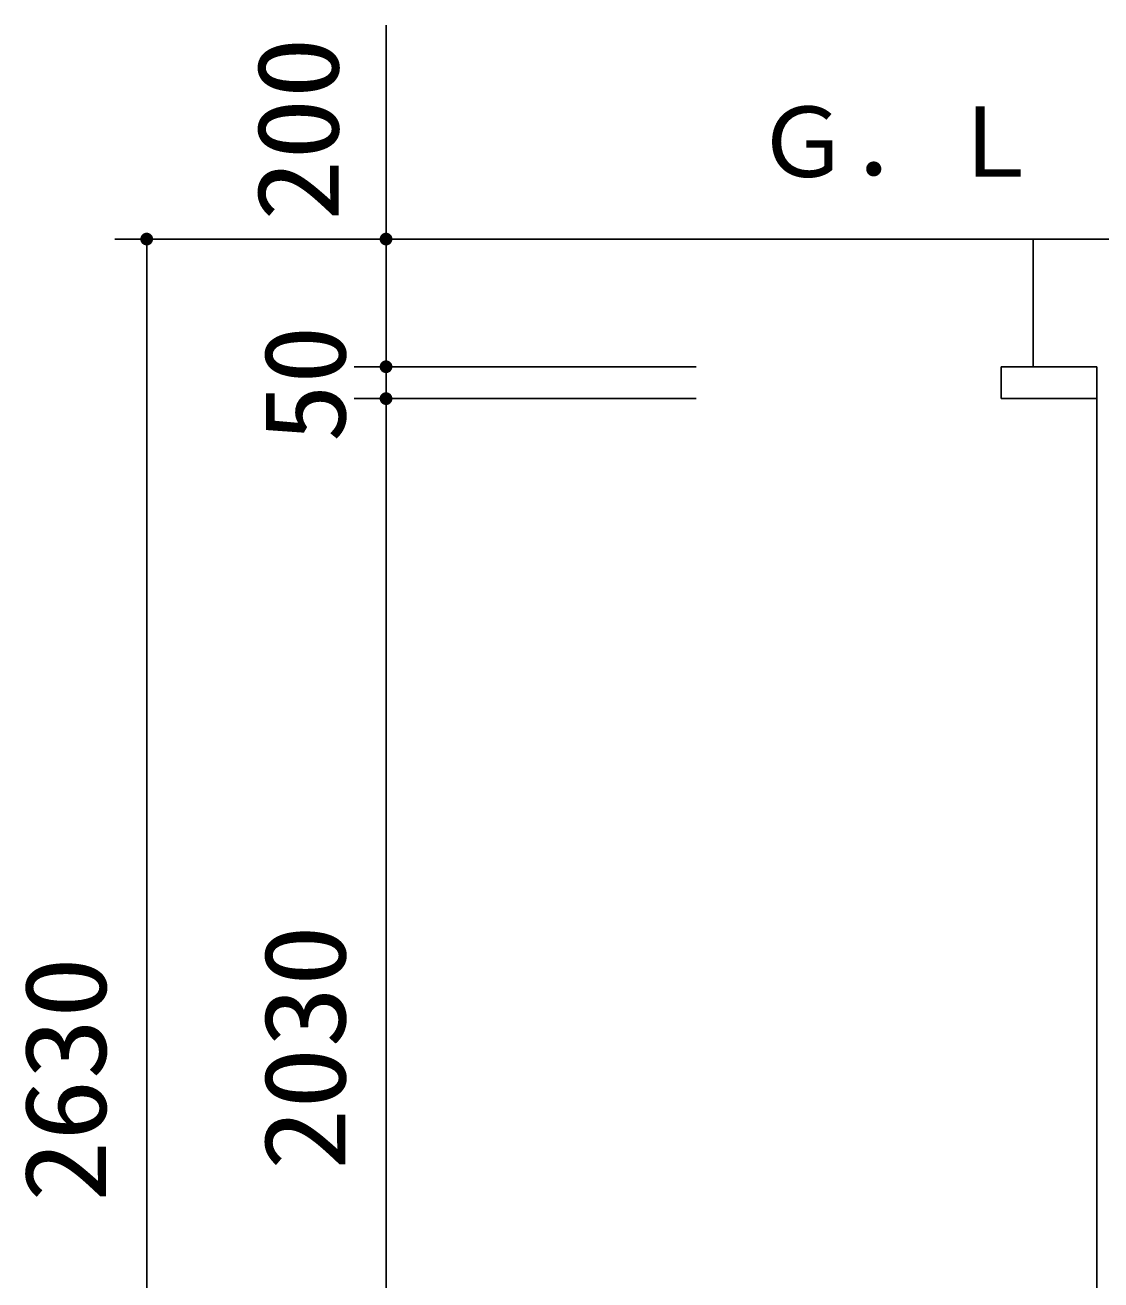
# Model space of a CAD drawing. Units: millimetres, scale not verified. Extents: x -14850 to 14850, y -10500 to 10500.
# Drawn here: x -2033 to -347, y -5296 to -3330 of the extents above; entities that cross this region are included whole.
import ezdxf
from ezdxf.enums import TextEntityAlignment as Align

# ---------------------------------------------------------------- set-up
doc = ezdxf.new("R2010")
doc.units = ezdxf.units.MM
doc.header["$LTSCALE"] = 50
for name, color, linetype, lineweight in [('0-0_空気管', 3, 'Continuous', 25), ('0-1_機器', 3, 'Continuous', 25), ('0-4_製作', 5, 'Continuous', 25)]:
    doc.layers.add(name, color=color, linetype=linetype, lineweight=lineweight)
doc.styles.add('ＭＳ ゴシック', font='')
doc.styles.get('ＭＳ ゴシック').set_extended_font_data('MS Gothic')

msp = doc.modelspace()

# ---------------------------------------------------------------- linework, layer by layer
at = {"layer": '0-1_機器', "color": 2}
for p, q in [((-954.95, -3665.19), (2542.1, -3665.19)), ((-453.39, -3665.19), (-453.39, -3865.19)), ((-503.39, -3865.19), (-503.39, -3915.19)), ((-503.39, -3865.19), (-353.39, -3865.19)), ((-353.39, -3865.19), (-353.39, -5945.19)), ((-503.39, -3915.19), (-353.39, -3915.19))]:
    msp.add_line(p, q, dxfattribs=at)
at = {"layer": '0-4_製作', "color": 2}
for p, q in [((-1467.05, -3665.19), (-1467.05, -3330)), ((-1892.05, -3665.19), (-954.95, -3665.19)), ((-1842.05, -3665.19), (-1842.05, -6295.19)), ((-1467.05, -3665.19), (-1467.05, -3865.19)), ((-1517.05, -3865.19), (-980.95, -3865.19)), ((-1467.05, -3865.19), (-1467.05, -3915.19)), ((-1517.05, -3915.19), (-980.95, -3915.19)), ((-1517.05, -3915.19), (-980.95, -3915.19)), ((-1467.05, -3915.19), (-1467.05, -5945.19))]:
    msp.add_line(p, q, dxfattribs=at)
at = {"layer": '0-4_製作'}
for points in [[(-1850.5, -3659.83), (-1842.05, -3655.19), (-1842.05, -3665.19)], [(-1849.76, -3658.82), (-1842.05, -3655.19), (-1850.5, -3659.83)], [(-1848.9, -3657.9), (-1842.05, -3655.19), (-1849.76, -3658.82)], [(-1847.93, -3657.1), (-1842.05, -3655.19), (-1848.9, -3657.9)], [(-1846.87, -3656.43), (-1842.05, -3655.19), (-1847.93, -3657.1)], [(-1845.74, -3655.9), (-1842.05, -3655.19), (-1846.87, -3656.43)], [(-1844.54, -3655.51), (-1842.05, -3655.19), (-1845.74, -3655.9)], [(-1843.31, -3655.27), (-1842.05, -3655.19), (-1844.54, -3655.51)], [(-1842.05, -3655.19), (-1832.05, -3665.19), (-1842.05, -3665.19)], [(-1842.05, -3655.19), (-1832.13, -3663.94), (-1832.05, -3665.19)], [(-1842.05, -3655.19), (-1832.37, -3662.71), (-1832.13, -3663.94)], [(-1842.05, -3655.19), (-1832.76, -3661.51), (-1832.37, -3662.71)], [(-1842.05, -3655.19), (-1833.29, -3660.38), (-1832.76, -3661.51)], [(-1842.05, -3655.19), (-1833.96, -3659.32), (-1833.29, -3660.38)], [(-1842.05, -3655.19), (-1834.77, -3658.35), (-1833.96, -3659.32)], [(-1841.43, -3655.21), (-1834.77, -3658.35), (-1842.05, -3655.19)], [(-1840.18, -3655.37), (-1834.77, -3658.35), (-1841.43, -3655.21)], [(-1840.18, -3655.37), (-1835.68, -3657.49), (-1834.77, -3658.35)], [(-1838.96, -3655.68), (-1835.68, -3657.49), (-1840.18, -3655.37)], [(-1838.96, -3655.68), (-1836.7, -3656.75), (-1835.68, -3657.49)], [(-1837.8, -3656.14), (-1836.7, -3656.75), (-1838.96, -3655.68)], [(-1476.1, -3660.94), (-1467.05, -3655.19), (-1467.05, -3665.19)], [(-1475.5, -3659.83), (-1467.05, -3655.19), (-1476.1, -3660.94)], [(-1474.76, -3658.82), (-1467.05, -3655.19), (-1475.5, -3659.83)], [(-1473.9, -3657.9), (-1467.05, -3655.19), (-1474.76, -3658.82)], [(-1472.93, -3657.1), (-1467.05, -3655.19), (-1473.9, -3657.9)], [(-1471.87, -3656.43), (-1467.05, -3655.19), (-1472.93, -3657.1)], [(-1470.74, -3655.9), (-1467.05, -3655.19), (-1471.87, -3656.43)], [(-1469.54, -3655.51), (-1467.05, -3655.19), (-1470.74, -3655.9)], [(-1468.31, -3655.27), (-1467.05, -3655.19), (-1469.54, -3655.51)], [(-1467.05, -3655.19), (-1457.05, -3665.19), (-1467.05, -3665.19)], [(-1467.05, -3655.19), (-1457.13, -3663.94), (-1457.05, -3665.19)], [(-1467.05, -3655.19), (-1457.37, -3662.71), (-1457.13, -3663.94)], [(-1467.05, -3655.19), (-1457.76, -3661.51), (-1457.37, -3662.71)], [(-1467.05, -3655.19), (-1458.29, -3660.38), (-1457.76, -3661.51)], [(-1467.05, -3655.19), (-1458.96, -3659.32), (-1458.29, -3660.38)], [(-1467.05, -3655.19), (-1459.77, -3658.35), (-1458.96, -3659.32)], [(-1467.05, -3655.19), (-1460.68, -3657.49), (-1459.77, -3658.35)], [(-1466.43, -3655.21), (-1460.68, -3657.49), (-1467.05, -3655.19)], [(-1465.18, -3655.37), (-1460.68, -3657.49), (-1466.43, -3655.21)], [(-1465.18, -3655.37), (-1461.7, -3656.75), (-1460.68, -3657.49)], [(-1463.96, -3655.68), (-1461.7, -3656.75), (-1465.18, -3655.37)], [(-1463.96, -3655.68), (-1462.8, -3656.14), (-1461.7, -3656.75)], [(-1852.04, -3664.57), (-1842.05, -3665.19), (-1852.05, -3665.19)], [(-1852.05, -3665.19), (-1842.05, -3665.19), (-1851.98, -3666.45)], [(-1851.88, -3663.32), (-1842.05, -3665.19), (-1852.04, -3664.57)], [(-1851.98, -3666.45), (-1842.05, -3665.19), (-1851.74, -3667.68)], [(-1851.57, -3662.1), (-1842.05, -3665.19), (-1851.88, -3663.32)], [(-1851.74, -3667.68), (-1842.05, -3665.19), (-1851.35, -3668.87)], [(-1851.1, -3660.94), (-1842.05, -3665.19), (-1851.57, -3662.1)], [(-1851.35, -3668.87), (-1842.05, -3665.19), (-1850.82, -3670.01)], [(-1850.5, -3659.83), (-1842.05, -3665.19), (-1851.1, -3660.94)], [(-1850.82, -3670.01), (-1842.05, -3665.19), (-1850.14, -3671.07)], [(-1850.14, -3671.07), (-1842.05, -3665.19), (-1842.05, -3675.19)], [(-1850.14, -3671.07), (-1842.68, -3675.17), (-1849.34, -3672.04)], [(-1850.14, -3671.07), (-1842.05, -3675.19), (-1842.68, -3675.17)], [(-1849.34, -3672.04), (-1843.93, -3675.02), (-1848.43, -3672.9)], [(-1849.34, -3672.04), (-1842.68, -3675.17), (-1843.93, -3675.02)], [(-1848.43, -3672.9), (-1845.14, -3674.7), (-1847.41, -3673.64)], [(-1848.43, -3672.9), (-1843.93, -3675.02), (-1845.14, -3674.7)], [(-1847.41, -3673.64), (-1845.14, -3674.7), (-1846.31, -3674.24)], [(-1842.05, -3665.19), (-1840.8, -3675.11), (-1842.05, -3675.19)], [(-1842.05, -3665.19), (-1839.57, -3674.88), (-1840.8, -3675.11)], [(-1842.05, -3665.19), (-1838.37, -3674.49), (-1839.57, -3674.88)], [(-1842.05, -3665.19), (-1837.24, -3673.96), (-1838.37, -3674.49)], [(-1842.05, -3665.19), (-1836.18, -3673.28), (-1837.24, -3673.96)], [(-1842.05, -3665.19), (-1835.21, -3672.48), (-1836.18, -3673.28)], [(-1842.05, -3665.19), (-1834.35, -3671.57), (-1835.21, -3672.48)], [(-1842.05, -3665.19), (-1833.61, -3670.55), (-1834.35, -3671.57)], [(-1842.05, -3665.19), (-1833.01, -3669.45), (-1833.61, -3670.55)], [(-1832.05, -3665.19), (-1833.01, -3669.45), (-1842.05, -3665.19)], [(-1832.05, -3665.19), (-1832.54, -3668.28), (-1833.01, -3669.45)], [(-1832.05, -3665.19), (-1832.23, -3667.07), (-1832.54, -3668.28)], [(-1832.05, -3665.19), (-1832.07, -3665.82), (-1832.23, -3667.07)], [(-1477.04, -3664.57), (-1467.05, -3665.19), (-1477.05, -3665.19)], [(-1477.05, -3665.19), (-1467.05, -3665.19), (-1476.98, -3666.45)], [(-1476.88, -3663.32), (-1467.05, -3665.19), (-1477.04, -3664.57)], [(-1476.98, -3666.45), (-1467.05, -3665.19), (-1476.74, -3667.68)], [(-1476.57, -3662.1), (-1467.05, -3665.19), (-1476.88, -3663.32)], [(-1476.74, -3667.68), (-1467.05, -3665.19), (-1476.35, -3668.87)], [(-1476.1, -3660.94), (-1467.05, -3665.19), (-1476.57, -3662.1)], [(-1476.35, -3668.87), (-1467.05, -3665.19), (-1475.82, -3670.01)], [(-1475.82, -3670.01), (-1467.05, -3665.19), (-1475.14, -3671.07)], [(-1475.14, -3671.07), (-1467.05, -3665.19), (-1474.34, -3672.04)], [(-1474.34, -3672.04), (-1467.05, -3665.19), (-1467.05, -3675.19)], [(-1474.34, -3672.04), (-1467.68, -3675.17), (-1473.43, -3672.9)], [(-1474.34, -3672.04), (-1467.05, -3675.19), (-1467.68, -3675.17)], [(-1473.43, -3672.9), (-1468.93, -3675.02), (-1472.41, -3673.64)], [(-1473.43, -3672.9), (-1467.68, -3675.17), (-1468.93, -3675.02)], [(-1472.41, -3673.64), (-1470.14, -3674.7), (-1471.31, -3674.24)], [(-1472.41, -3673.64), (-1468.93, -3675.02), (-1470.14, -3674.7)], [(-1467.05, -3665.19), (-1465.8, -3675.11), (-1467.05, -3675.19)], [(-1467.05, -3665.19), (-1464.57, -3674.88), (-1465.8, -3675.11)], [(-1467.05, -3665.19), (-1463.37, -3674.49), (-1464.57, -3674.88)], [(-1467.05, -3665.19), (-1462.24, -3673.96), (-1463.37, -3674.49)], [(-1467.05, -3665.19), (-1461.18, -3673.28), (-1462.24, -3673.96)], [(-1467.05, -3665.19), (-1460.21, -3672.48), (-1461.18, -3673.28)], [(-1467.05, -3665.19), (-1459.35, -3671.57), (-1460.21, -3672.48)], [(-1467.05, -3665.19), (-1458.61, -3670.55), (-1459.35, -3671.57)], [(-1467.05, -3665.19), (-1458.01, -3669.45), (-1458.61, -3670.55)], [(-1467.05, -3665.19), (-1457.54, -3668.28), (-1458.01, -3669.45)], [(-1457.05, -3665.19), (-1457.54, -3668.28), (-1467.05, -3665.19)], [(-1457.05, -3665.19), (-1457.23, -3667.07), (-1457.54, -3668.28)], [(-1457.05, -3665.19), (-1457.07, -3665.82), (-1457.23, -3667.07)], [(-1477.04, -3864.57), (-1467.05, -3865.19), (-1477.05, -3865.19)], [(-1477.05, -3865.19), (-1467.05, -3865.19), (-1476.98, -3866.45)], [(-1476.88, -3863.32), (-1467.05, -3865.19), (-1477.04, -3864.57)], [(-1476.98, -3866.45), (-1467.05, -3865.19), (-1476.74, -3867.68)], [(-1476.57, -3862.1), (-1467.05, -3865.19), (-1476.88, -3863.32)], [(-1476.74, -3867.68), (-1467.05, -3865.19), (-1476.35, -3868.87)], [(-1476.1, -3860.94), (-1467.05, -3865.19), (-1476.57, -3862.1)], [(-1476.35, -3868.87), (-1467.05, -3865.19), (-1475.82, -3870.01)], [(-1476.1, -3860.94), (-1467.05, -3855.19), (-1467.05, -3865.19)], [(-1475.5, -3859.84), (-1467.05, -3855.19), (-1476.1, -3860.94)], [(-1475.82, -3870.01), (-1467.05, -3865.19), (-1475.14, -3871.07)], [(-1474.76, -3858.82), (-1467.05, -3855.19), (-1475.5, -3859.84)], [(-1475.14, -3871.07), (-1467.05, -3865.19), (-1474.34, -3872.04)], [(-1473.9, -3857.9), (-1467.05, -3855.19), (-1474.76, -3858.82)], [(-1474.34, -3872.04), (-1467.05, -3865.19), (-1467.05, -3875.19)], [(-1474.34, -3872.04), (-1467.05, -3875.19), (-1473.43, -3872.9)], [(-1472.93, -3857.1), (-1467.05, -3855.19), (-1473.9, -3857.9)], [(-1471.87, -3856.43), (-1467.05, -3855.19), (-1472.93, -3857.1)], [(-1470.74, -3855.9), (-1467.05, -3855.19), (-1471.87, -3856.43)], [(-1469.54, -3855.51), (-1467.05, -3855.19), (-1470.74, -3855.9)], [(-1468.31, -3855.27), (-1467.05, -3855.19), (-1469.54, -3855.51)], [(-1467.05, -3855.19), (-1457.05, -3865.19), (-1467.05, -3865.19)], [(-1467.05, -3855.19), (-1457.13, -3863.94), (-1457.05, -3865.19)], [(-1467.05, -3855.19), (-1457.37, -3862.71), (-1457.13, -3863.94)], [(-1467.05, -3855.19), (-1457.76, -3861.51), (-1457.37, -3862.71)], [(-1467.05, -3855.19), (-1458.29, -3860.38), (-1457.76, -3861.51)], [(-1467.05, -3855.19), (-1458.96, -3859.32), (-1458.29, -3860.38)], [(-1467.05, -3855.19), (-1459.77, -3858.35), (-1458.96, -3859.32)], [(-1467.05, -3855.19), (-1460.68, -3857.49), (-1459.77, -3858.35)], [(-1466.43, -3855.21), (-1460.68, -3857.49), (-1467.05, -3855.19)], [(-1467.05, -3865.19), (-1465.8, -3875.11), (-1467.05, -3875.19)], [(-1467.05, -3865.19), (-1464.57, -3874.88), (-1465.8, -3875.11)], [(-1467.05, -3865.19), (-1463.37, -3874.49), (-1464.57, -3874.88)], [(-1467.05, -3865.19), (-1462.24, -3873.96), (-1463.37, -3874.49)], [(-1467.05, -3865.19), (-1461.18, -3873.28), (-1462.24, -3873.96)], [(-1467.05, -3865.19), (-1460.21, -3872.48), (-1461.18, -3873.28)], [(-1467.05, -3865.19), (-1459.35, -3871.57), (-1460.21, -3872.48)], [(-1467.05, -3865.19), (-1458.61, -3870.55), (-1459.35, -3871.57)], [(-1467.05, -3865.19), (-1458.01, -3869.45), (-1458.61, -3870.55)], [(-1467.05, -3865.19), (-1457.54, -3868.28), (-1458.01, -3869.45)], [(-1457.05, -3865.19), (-1457.54, -3868.28), (-1467.05, -3865.19)], [(-1466.43, -3855.21), (-1461.7, -3856.75), (-1460.68, -3857.49)], [(-1465.18, -3855.37), (-1461.7, -3856.75), (-1466.43, -3855.21)], [(-1465.18, -3855.37), (-1462.8, -3856.15), (-1461.7, -3856.75)], [(-1463.96, -3855.68), (-1462.8, -3856.15), (-1465.18, -3855.37)], [(-1457.05, -3865.19), (-1457.23, -3867.07), (-1457.54, -3868.28)], [(-1457.05, -3865.19), (-1457.07, -3865.82), (-1457.23, -3867.07)], [(-1473.43, -3872.9), (-1467.68, -3875.17), (-1472.41, -3873.64)], [(-1473.43, -3872.9), (-1467.05, -3875.19), (-1467.68, -3875.17)], [(-1472.41, -3873.64), (-1468.93, -3875.02), (-1471.31, -3874.24)], [(-1472.41, -3873.64), (-1467.68, -3875.17), (-1468.93, -3875.02)], [(-1471.31, -3874.24), (-1468.93, -3875.02), (-1470.14, -3874.7)], [(-1476.1, -3910.94), (-1467.05, -3915.19), (-1476.57, -3912.1)], [(-1476.1, -3910.94), (-1467.05, -3915.19), (-1476.57, -3912.1)], [(-1476.1, -3910.94), (-1467.05, -3905.19), (-1467.05, -3915.19)], [(-1475.5, -3909.84), (-1467.05, -3905.19), (-1476.1, -3910.94)], [(-1476.1, -3910.94), (-1467.05, -3905.19), (-1467.05, -3915.19)], [(-1475.5, -3909.84), (-1467.05, -3905.19), (-1476.1, -3910.94)], [(-1474.76, -3908.82), (-1467.05, -3905.19), (-1475.5, -3909.84)], [(-1474.76, -3908.82), (-1467.05, -3905.19), (-1475.5, -3909.84)], [(-1473.9, -3907.9), (-1467.05, -3905.19), (-1474.76, -3908.82)], [(-1473.9, -3907.9), (-1467.05, -3905.19), (-1474.76, -3908.82)], [(-1472.93, -3907.1), (-1467.05, -3905.19), (-1473.9, -3907.9)], [(-1472.93, -3907.1), (-1467.05, -3905.19), (-1473.9, -3907.9)], [(-1471.87, -3906.43), (-1467.05, -3905.19), (-1472.93, -3907.1)], [(-1471.87, -3906.43), (-1467.05, -3905.19), (-1472.93, -3907.1)], [(-1470.74, -3905.9), (-1467.05, -3905.19), (-1471.87, -3906.43)], [(-1470.74, -3905.9), (-1467.05, -3905.19), (-1471.87, -3906.43)], [(-1469.54, -3905.51), (-1467.05, -3905.19), (-1470.74, -3905.9)], [(-1469.54, -3905.51), (-1467.05, -3905.19), (-1470.74, -3905.9)], [(-1468.31, -3905.27), (-1467.05, -3905.19), (-1469.54, -3905.51)], [(-1468.31, -3905.27), (-1467.05, -3905.19), (-1469.54, -3905.51)], [(-1467.05, -3905.19), (-1457.05, -3915.19), (-1467.05, -3915.19)], [(-1467.05, -3905.19), (-1457.13, -3913.94), (-1457.05, -3915.19)], [(-1467.05, -3905.19), (-1457.37, -3912.71), (-1457.13, -3913.94)], [(-1467.05, -3905.19), (-1457.76, -3911.51), (-1457.37, -3912.71)], [(-1467.05, -3905.19), (-1458.29, -3910.38), (-1457.76, -3911.51)], [(-1467.05, -3905.19), (-1458.96, -3909.32), (-1458.29, -3910.38)], [(-1467.05, -3905.19), (-1459.77, -3908.35), (-1458.96, -3909.32)], [(-1467.05, -3905.19), (-1460.68, -3907.49), (-1459.77, -3908.35)], [(-1466.43, -3905.21), (-1460.68, -3907.49), (-1467.05, -3905.19)], [(-1467.05, -3905.19), (-1457.05, -3915.19), (-1467.05, -3915.19)], [(-1467.05, -3905.19), (-1457.13, -3913.94), (-1457.05, -3915.19)], [(-1467.05, -3905.19), (-1457.37, -3912.71), (-1457.13, -3913.94)], [(-1467.05, -3905.19), (-1457.76, -3911.51), (-1457.37, -3912.71)], [(-1467.05, -3905.19), (-1458.29, -3910.38), (-1457.76, -3911.51)], [(-1467.05, -3905.19), (-1458.96, -3909.32), (-1458.29, -3910.38)], [(-1467.05, -3905.19), (-1459.77, -3908.35), (-1458.96, -3909.32)], [(-1467.05, -3905.19), (-1460.68, -3907.49), (-1459.77, -3908.35)], [(-1466.43, -3905.21), (-1460.68, -3907.49), (-1467.05, -3905.19)], [(-1466.43, -3905.21), (-1461.7, -3906.75), (-1460.68, -3907.49)], [(-1465.18, -3905.37), (-1461.7, -3906.75), (-1466.43, -3905.21)], [(-1466.43, -3905.21), (-1461.7, -3906.75), (-1460.68, -3907.49)], [(-1465.18, -3905.37), (-1461.7, -3906.75), (-1466.43, -3905.21)], [(-1465.18, -3905.37), (-1462.8, -3906.15), (-1461.7, -3906.75)], [(-1463.96, -3905.68), (-1462.8, -3906.15), (-1465.18, -3905.37)], [(-1465.18, -3905.37), (-1462.8, -3906.15), (-1461.7, -3906.75)], [(-1463.96, -3905.68), (-1462.8, -3906.15), (-1465.18, -3905.37)], [(-1477.04, -3914.57), (-1467.05, -3915.19), (-1477.05, -3915.19)], [(-1477.04, -3914.57), (-1467.05, -3915.19), (-1477.05, -3915.19)], [(-1477.05, -3915.19), (-1467.05, -3915.19), (-1476.98, -3916.45)], [(-1477.05, -3915.19), (-1467.05, -3915.19), (-1476.98, -3916.45)], [(-1476.88, -3913.32), (-1467.05, -3915.19), (-1477.04, -3914.57)], [(-1476.88, -3913.32), (-1467.05, -3915.19), (-1477.04, -3914.57)], [(-1476.98, -3916.45), (-1467.05, -3915.19), (-1476.74, -3917.68)], [(-1476.98, -3916.45), (-1467.05, -3915.19), (-1476.74, -3917.68)], [(-1476.57, -3912.1), (-1467.05, -3915.19), (-1476.88, -3913.32)], [(-1476.57, -3912.1), (-1467.05, -3915.19), (-1476.88, -3913.32)], [(-1476.74, -3917.68), (-1467.05, -3915.19), (-1476.35, -3918.87)], [(-1476.74, -3917.68), (-1467.05, -3915.19), (-1476.35, -3918.87)], [(-1476.35, -3918.87), (-1467.05, -3915.19), (-1475.82, -3920.01)], [(-1476.35, -3918.87), (-1467.05, -3915.19), (-1475.82, -3920.01)], [(-1475.82, -3920.01), (-1467.05, -3915.19), (-1475.14, -3921.07)], [(-1475.82, -3920.01), (-1467.05, -3915.19), (-1475.14, -3921.07)], [(-1475.14, -3921.07), (-1467.05, -3915.19), (-1474.34, -3922.04)], [(-1475.14, -3921.07), (-1467.05, -3915.19), (-1474.34, -3922.04)], [(-1474.34, -3922.04), (-1467.05, -3915.19), (-1467.05, -3925.19)], [(-1474.34, -3922.04), (-1467.05, -3915.19), (-1467.05, -3925.19)], [(-1474.34, -3922.04), (-1467.05, -3925.19), (-1473.43, -3922.9)], [(-1474.34, -3922.04), (-1467.05, -3925.19), (-1473.43, -3922.9)], [(-1473.43, -3922.9), (-1467.68, -3925.17), (-1472.41, -3923.64)], [(-1473.43, -3922.9), (-1467.05, -3925.19), (-1467.68, -3925.17)], [(-1473.43, -3922.9), (-1467.68, -3925.17), (-1472.41, -3923.64)], [(-1473.43, -3922.9), (-1467.05, -3925.19), (-1467.68, -3925.17)], [(-1472.41, -3923.64), (-1468.93, -3925.02), (-1471.31, -3924.24)], [(-1472.41, -3923.64), (-1467.68, -3925.17), (-1468.93, -3925.02)], [(-1472.41, -3923.64), (-1468.93, -3925.02), (-1471.31, -3924.24)], [(-1472.41, -3923.64), (-1467.68, -3925.17), (-1468.93, -3925.02)], [(-1471.31, -3924.24), (-1468.93, -3925.02), (-1470.14, -3924.7)], [(-1471.31, -3924.24), (-1468.93, -3925.02), (-1470.14, -3924.7)], [(-1467.05, -3915.19), (-1465.8, -3925.11), (-1467.05, -3925.19)], [(-1467.05, -3915.19), (-1464.57, -3924.88), (-1465.8, -3925.11)], [(-1467.05, -3915.19), (-1463.37, -3924.49), (-1464.57, -3924.88)], [(-1467.05, -3915.19), (-1462.24, -3923.96), (-1463.37, -3924.49)], [(-1467.05, -3915.19), (-1461.18, -3923.28), (-1462.24, -3923.96)], [(-1467.05, -3915.19), (-1460.21, -3922.48), (-1461.18, -3923.28)], [(-1467.05, -3915.19), (-1459.35, -3921.57), (-1460.21, -3922.48)], [(-1467.05, -3915.19), (-1458.61, -3920.55), (-1459.35, -3921.57)], [(-1467.05, -3915.19), (-1458.01, -3919.45), (-1458.61, -3920.55)], [(-1467.05, -3915.19), (-1457.54, -3918.28), (-1458.01, -3919.45)], [(-1457.05, -3915.19), (-1457.54, -3918.28), (-1467.05, -3915.19)], [(-1467.05, -3915.19), (-1465.8, -3925.11), (-1467.05, -3925.19)], [(-1467.05, -3915.19), (-1464.57, -3924.88), (-1465.8, -3925.11)], [(-1467.05, -3915.19), (-1463.37, -3924.49), (-1464.57, -3924.88)], [(-1467.05, -3915.19), (-1462.24, -3923.96), (-1463.37, -3924.49)], [(-1467.05, -3915.19), (-1461.18, -3923.28), (-1462.24, -3923.96)], [(-1467.05, -3915.19), (-1460.21, -3922.48), (-1461.18, -3923.28)], [(-1467.05, -3915.19), (-1459.35, -3921.57), (-1460.21, -3922.48)], [(-1467.05, -3915.19), (-1458.61, -3920.55), (-1459.35, -3921.57)], [(-1467.05, -3915.19), (-1458.01, -3919.45), (-1458.61, -3920.55)], [(-1467.05, -3915.19), (-1457.54, -3918.28), (-1458.01, -3919.45)], [(-1457.05, -3915.19), (-1457.54, -3918.28), (-1467.05, -3915.19)], [(-1457.05, -3915.19), (-1457.23, -3917.07), (-1457.54, -3918.28)], [(-1457.05, -3915.19), (-1457.23, -3917.07), (-1457.54, -3918.28)], [(-1457.05, -3915.19), (-1457.07, -3915.82), (-1457.23, -3917.07)], [(-1457.05, -3915.19), (-1457.07, -3915.82), (-1457.23, -3917.07)]]:
    msp.add_solid(points, dxfattribs=at)

# ---------------------------------------------------------------- texts
at = {"layer": '0-0_空気管', "color": 4, "style": 'ＭＳ ゴシック'}
msp.add_text('Ｇ．Ｌ', height=110, rotation=0.002, dxfattribs=at).set_placement((-888.81, -3600.7), align=Align.BOTTOM_LEFT)
at = {"layer": '0-4_製作', "color": 4, "style": 'ＭＳ ゴシック'}
for s, width, p in [('200', 1.1, (-1502.93, -3637.1)), ('50', 1.05, (-1492.05, -3983.94)), ('2030', 1.1, (-1492.05, -5123.94)), ('2630', 1.1, (-1867.05, -5173.94))]:
    msp.add_text(s, height=128.4, rotation=90, dxfattribs=dict(at, width=width)).set_placement(p, align=Align.BOTTOM_LEFT)

doc.saveas('drawing.dxf')
